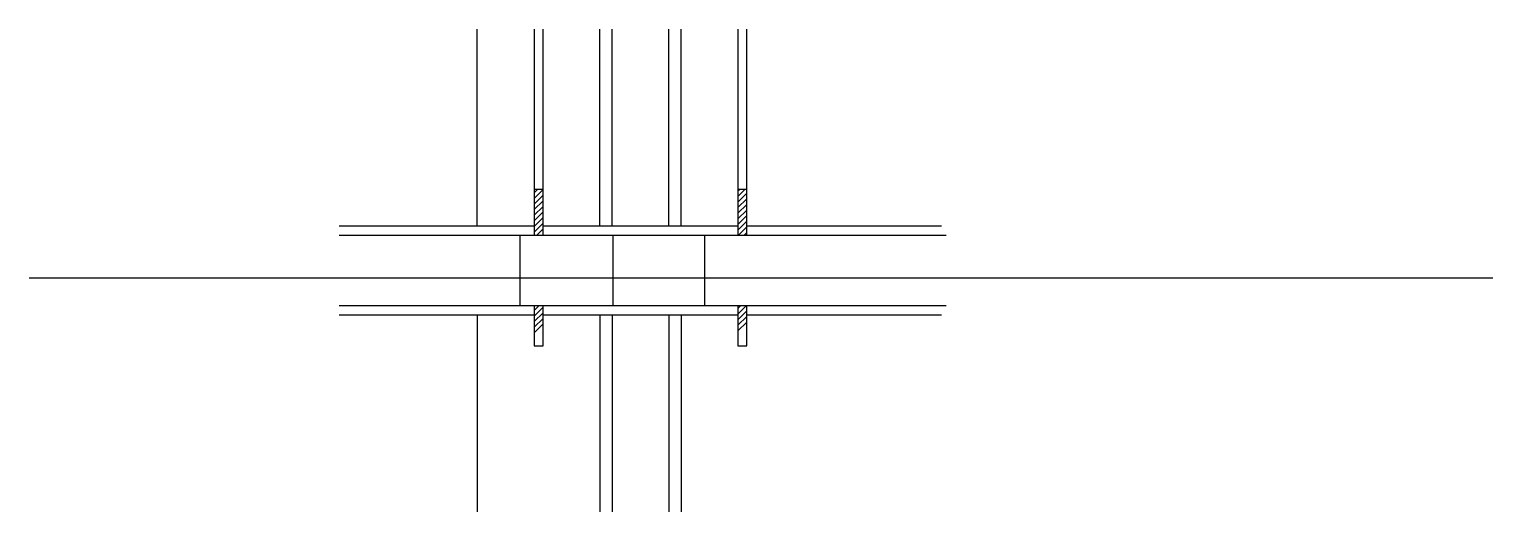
# Model space of a CAD drawing. Header units: metres. Extents: x 3844 to 6983, y 1686 to 2722.
import ezdxf

# ---------------------------------------------------------------- set-up
doc = ezdxf.new("R2010")
doc.units = ezdxf.units.M
for name, color, linetype in [('3', 7, 'Continuous'), ('7', 7, 'Continuous'), ('Painéis', 7, 'Continuous')]:
    doc.layers.add(name, color=color, linetype=linetype)

msp = doc.modelspace()

# ---------------------------------------------------------------- linework, layer by layer
at = {"layer": '3', "color": 7, "lineweight": 25}
for p, q in [((4926.5, 2370.7), (4933.8, 2378)), ((4926.5, 2358.7), (4945.5, 2377.7)), ((4926.5, 2346.6), (4945.5, 2365.6)), ((5363.5, 2362.9), (5378.6, 2378)), ((5363.5, 2374.9), (5366.6, 2378)), ((5363.5, 2350.9), (5382.5, 2369.9)), ((5363.5, 2338.9), (5382.5, 2357.9)), ((4926.5, 2334.6), (4945.5, 2353.6)), ((4926.5, 2322.6), (4945.5, 2341.6)), ((4926.5, 2310.6), (4945.5, 2329.6)), ((5363.5, 2326.8), (5382.5, 2345.8)), ((5363.5, 2314.8), (5382.5, 2333.8)), ((4926.5, 2298.5), (4945.5, 2317.5)), ((4926.5, 2286.5), (4945.5, 2305.5)), ((4932, 2280), (4945.5, 2293.5)), ((5363.5, 2302.8), (5382.5, 2321.8)), ((5363.5, 2290.8), (5382.5, 2309.8)), ((5364.8, 2280), (5382.5, 2297.8)), ((4944, 2280), (4945.5, 2281.5)), ((5376.8, 2280), (5382.5, 2285.7)), ((4926.5, 2118.2), (4936.3, 2128)), ((4926.5, 2106.2), (4945.5, 2125.2)), ((4926.5, 2094.2), (4945.5, 2113.2)), ((5363.5, 2110.5), (5381.1, 2128)), ((5363.5, 2122.5), (5369, 2128)), ((5363.5, 2098.4), (5382.5, 2117.4)), ((5363.5, 2086.4), (5382.5, 2105.4)), ((4926.5, 2082.2), (4945.5, 2101.2)), ((4926.5, 2070.2), (4945.5, 2089.2)), ((5363.5, 2074.4), (5382.5, 2093.4))]:
    msp.add_line(p, q, dxfattribs=at)
for points in [[(4926.5, 2722), (4926.5, 2378)], [(4945.5, 2378), (4945.5, 2722)], [(5363.5, 2722), (5363.5, 2378)], [(5382.5, 2378), (5382.5, 2722)], [(4926.5, 2299), (4508.5, 2299)], [(5363.5, 2299), (4945.5, 2299)], [(5800.5, 2299), (5382.5, 2299)], [(4508.5, 2280), (4926.5, 2280)], [(4945.5, 2280), (5363.5, 2280)], [(5382.5, 2280), (5810, 2280)], [(4926.5, 2128), (4508.5, 2128)], [(4508.5, 2109), (4926.5, 2109)], [(5363.5, 2128), (4945.5, 2128)], [(4945.5, 2109), (5363.5, 2109)], [(5810, 2128), (5382.5, 2128)], [(5382.5, 2109), (5800.5, 2109)]]:
    msp.add_lwpolyline(points, dxfattribs=at)
at = {"layer": '7', "color": 7, "lineweight": 25}
for points in [[(4926.5, 2280), (4945.5, 2280), (4945.5, 2378), (4926.5, 2378), (4926.5, 2280)], [(5363.5, 2280), (5382.5, 2280), (5382.5, 2378), (5363.5, 2378), (5363.5, 2280)], [(4926.5, 2042), (4945.5, 2042), (4945.5, 2128), (4926.5, 2128), (4926.5, 2042)], [(5363.5, 2042), (5382.5, 2042), (5382.5, 2128), (5363.5, 2128), (5363.5, 2042)]]:
    msp.add_lwpolyline(points, dxfattribs=at)
at = {"layer": 'Painéis', "color": 7, "lineweight": 25}
for p, q in [((4804.5, 2299), (4804.5, 2722)), ((5067.5, 2299), (5067.5, 2722)), ((5093.5, 2299), (5093.5, 2722)), ((5215.5, 2299), (5215.5, 2722)), ((5241.5, 2299), (5241.5, 2722)), ((4896, 2280), (4896, 2128)), ((5095.5, 2280), (5095.5, 2127.1)), ((5291.5, 2280), (5291.5, 2127.1)), ((3843.5, 2188.5), (6982.5, 2188.5)), ((4804.5, 2109), (4804.5, 1686)), ((5067.5, 2109), (5067.5, 1686)), ((5093.5, 2109), (5093.5, 1686)), ((5215.5, 2109), (5215.5, 1686)), ((5241.5, 2109), (5241.5, 1686))]:
    msp.add_line(p, q, dxfattribs=at)

doc.saveas('drawing.dxf')
